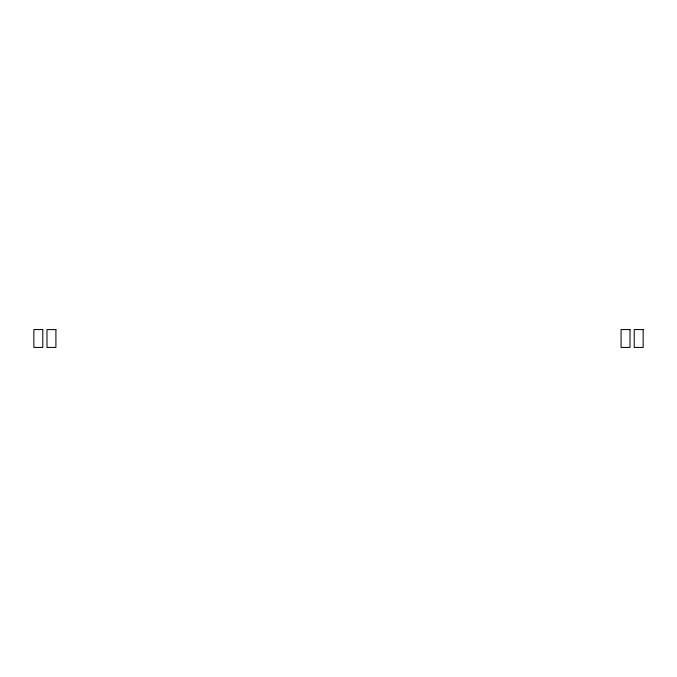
<?xml version="1.0" encoding="UTF-8"?>
<svg xmlns="http://www.w3.org/2000/svg" width="677" height="677" viewBox="0 0 677 677"><rect width="100%" height="100%" fill="white"/><g stroke="black" fill="none" stroke-linecap="round" stroke-linejoin="round"><path stroke-width="1.02" d="M42.778 329.572L33.85 329.572L33.85 347.428L42.778 347.428L42.778 329.572M55.92 329.572L46.992 329.572L46.992 347.428L55.92 347.428L55.92 329.572M630.008 329.572L621.08 329.572L621.08 347.428L630.008 347.428L630.008 329.572M643.15 329.572L634.222 329.572L634.222 347.428L643.15 347.428L643.15 329.572"/></g></svg>
